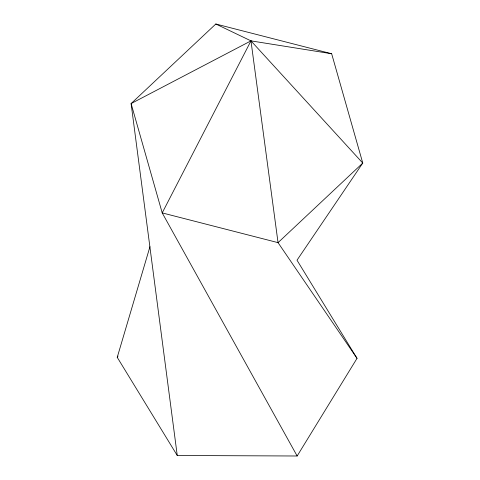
<?xml version="1.0" encoding="UTF-8"?>
<svg xmlns="http://www.w3.org/2000/svg" width="480" height="480" viewBox="0 0 480 480"><rect width="100%" height="100%" fill="white"/><g stroke="black" fill="none" stroke-linecap="round" stroke-linejoin="round"><path stroke-width="0.72" d="M177.252 455.496L131.1 103.578L215.82 24L331.656 53.742L362.766 163.068L297.006 260.202L357.03 358.35L297.15 456L177.252 455.496L117.234 357.348L149.952 246.708M117.234 357.348L118.014 356.07M331.656 53.742L250.968 40.872L215.82 24M357.03 358.35L278.046 242.646L250.968 40.872L131.1 103.578L162.21 212.904L297.15 456M250.968 40.872L162.21 212.904L278.046 242.646L362.766 163.068L250.968 40.872"/></g></svg>
